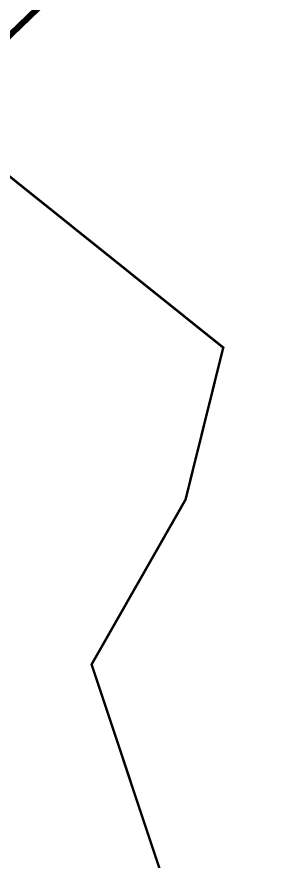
# Model space of a CAD drawing. Header units: metres. Extents: x 561401 to 594056, y 8460144 to 8508504.
# Drawn here: x 571852.8 to 571873.2, y 8469706 to 8469775.1 of the extents above; entities that cross this region are included whole.
import ezdxf

# ---------------------------------------------------------------- set-up
doc = ezdxf.new("R2010")
doc.units = ezdxf.units.M
doc.layers.add('1.1. DERECHO DE VIA', color=230, linetype='Continuous')
doc.layers.add('1.2. AFECTADOS BASE GRAFICA ESTATAL NO INSCRITO', color=30, linetype='Continuous')

msp = doc.modelspace()

# ---------------------------------------------------------------- linework, layer by layer
at = {"layer": '1.1. DERECHO DE VIA', "color": 230, "linetype": 'Continuous', "lineweight": 40, "ltscale": 0.2, "const_width": 0.5}
msp.add_lwpolyline([(571870.65, 8469971.25), (571872.792, 8469951.403), (571870.364, 8469931.584), (571866.767, 8469911.91), (571863.169, 8469892.237), (571872.897, 8469881.552), (571865.463, 8469868.096), (571862.121, 8469851.8), (571862.529, 8469831.804), (571861.892, 8469811.847), (571856.211, 8469792.728), (571856.011, 8469777.209), (571842.72, 8469764.436), (571837.102, 8469747.742), (571830.728, 8469736.078), (571828.311, 8469724.501), (571832.142, 8469708.193), (571837.379, 8469688.903)], dxfattribs=at)
at = {"layer": '1.2. AFECTADOS BASE GRAFICA ESTATAL NO INSCRITO', "color": 64, "linetype": 'Continuous', "lineweight": -3, "const_width": 0.2}
msp.add_lwpolyline([(571867.926, 8469695.012), (571863.366, 8469708.719), (571858.915, 8469722.097), (571866.601, 8469735.573), (571869.691, 8469748.017), (571852.08, 8469762.116), (571845.358, 8469769.967), (571838.631, 8469773.203), (571835.718, 8469778.587), (571839.399, 8469786.799), (571843.491, 8469795.929), (571847.711, 8469801.617), (571850.925, 8469808.882), (571851.757, 8469815.754), (571851.842, 8469822.353), (571851.907, 8469827.307), (571851.989, 8469833.623), (571852.988, 8469843.371)], dxfattribs=at)

doc.saveas('drawing.dxf')
